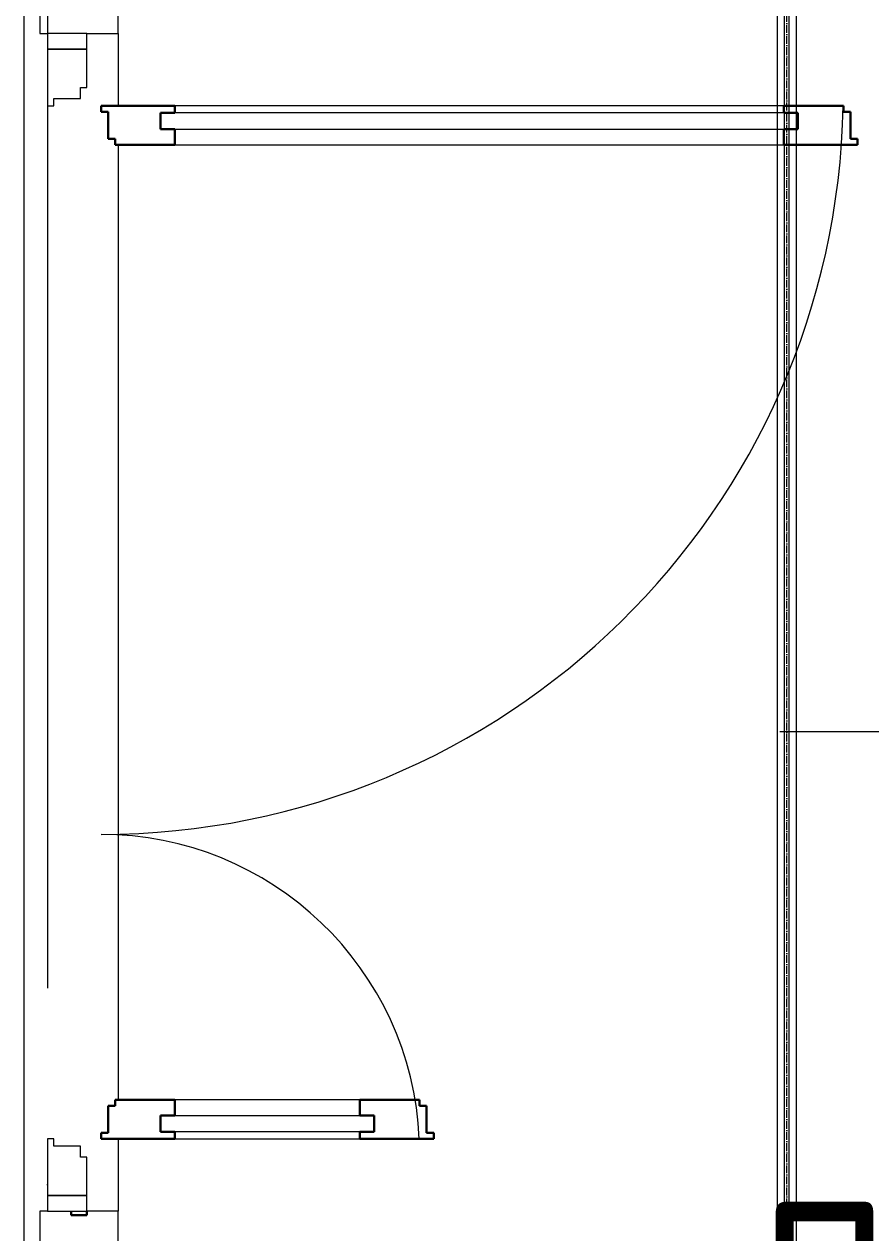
# Model space of a CAD drawing. Header units: millimetres. Extents: x -88595 to 880822, y -1054509 to -148035.
# Drawn here: x 178933 to 180012, y -272814 to -271275 of the extents above; entities that cross this region are included whole.
import ezdxf

# ---------------------------------------------------------------- set-up
doc = ezdxf.new("R2010")
doc.units = ezdxf.units.MM
doc.linetypes.add('$0$ADSK_Осевая', pattern=[14, 10, -2, 0, -2])
doc.linetypes.add('ADSK_Линия сетки', pattern=[25, 20, -2.5, 0, -2.5])
for name, color, linetype, lineweight in [('Аннотация', 7, 'Continuous', 20), ('Витраж', 7, 'Continuous', 9), ('Двери', 7, 'Continuous', 9), ('Изоляция', 7, 'Continuous', 18), ('Марки', 7, 'Continuous', 20), ('Оборудование', 7, 'Continuous', 18), ('Оси', 7, 'Continuous', 9), ('Стены наружные', 7, 'Continuous', 18), ('Стены разрез', 7, 'Continuous', 30), ('Трубопровод', 7, 'Continuous', 18)]:
    doc.layers.add(name, color=color, linetype=linetype, lineweight=lineweight)
doc.layers.add('Двери открывание', color=7, linetype='Continuous', lineweight=9, true_color=0xc0c0c0)
doc.styles.add('$1$GOST Common', font='GOST_Common.ttf', dxfattribs={"width": 0.9, "height": 250})

# ---------------------------------------------------------------- blocks, each defined once
blk = doc.blocks.new('1 этаж')
at = {"layer": 'Витраж', "lineweight": 18, "extrusion": (0, 0, -1)}
for p, q in [((215082.7, 657077.6), (215082.7, 657027.6)), ((215182.7, 657027.6), (215182.7, 657077.6)), ((215082.7, 657027.6), (215092.7, 657027.6)), ((215142.7, 657027.6), (215182.7, 657027.6)), ((215082.7, 655527.6), (215082.7, 655477.6)), ((215092.7, 655527.6), (215082.7, 655527.6)), ((215182.7, 655527.6), (215142.7, 655527.6)), ((215182.7, 655477.6), (215182.7, 655527.6))]:
    blk.add_line(p, q, dxfattribs=at)
at = {"layer": 'Двери'}
for p, q in [((215142.7, 657027.6), (215092.7, 657027.6)), ((215092.7, 657027.6), (215092.7, 657007.6)), ((215142.7, 657007.6), (215142.7, 657027.6)), ((215092.7, 657007.6), (215142.7, 657007.6)), ((215142.7, 657007.6), (215092.7, 657007.6)), ((215092.7, 657007.6), (215092.7, 656935.6)), ((215142.7, 656958.6), (215142.7, 657007.6)), ((215100.7, 656935.6), (215100.7, 656944.6)), ((215100.7, 656944.6), (215134.7, 656944.6)), ((215134.7, 656944.6), (215134.7, 656958.6)), ((215134.7, 656958.6), (215142.7, 656958.6)), ((215092.7, 656935.6), (215100.7, 656935.6)), ((216030.7, 656935.6), (215254.7, 656935.6)), ((215236.7, 656926.6), (215236.7, 656905.6)), ((216048.7, 656926.6), (215236.7, 656926.6)), ((216048.7, 656905.6), (216048.7, 656926.6)), ((215236.7, 656905.6), (216048.7, 656905.6)), ((215254.7, 656885.6), (216030.7, 656885.6)), ((215490.7, 655669.6), (215254.7, 655669.6)), ((215236.7, 655649.6), (215508.7, 655649.6)), ((215236.7, 655628.6), (215236.7, 655649.6)), ((215508.7, 655649.6), (215508.7, 655628.6)), ((215508.7, 655628.6), (215236.7, 655628.6)), ((215100.7, 655619.6), (215092.7, 655619.6)), ((215092.7, 655619.6), (215092.7, 655547.6)), ((215100.7, 655610.6), (215100.7, 655619.6)), ((215134.7, 655610.6), (215100.7, 655610.6)), ((215134.7, 655596.6), (215134.7, 655610.6)), ((215254.7, 655619.6), (215490.7, 655619.6)), ((215142.7, 655596.6), (215134.7, 655596.6)), ((215142.7, 655547.6), (215142.7, 655596.6)), ((215142.7, 655547.6), (215092.7, 655547.6)), ((215092.7, 655547.6), (215092.7, 655527.6)), ((215092.7, 655547.6), (215142.7, 655547.6)), ((215142.7, 655527.6), (215142.7, 655547.6)), ((215092.7, 655527.6), (215142.7, 655527.6))]:
    blk.add_line(p, q, dxfattribs=at)
at = {"layer": 'Двери', "lineweight": 30}
for p, q in [((215254.7, 656935.6), (215160.7, 656935.6)), ((215160.7, 656935.6), (215160.7, 656927.6)), ((215254.7, 656926.6), (215254.7, 656935.6)), ((216106.7, 656935.6), (216030.7, 656935.6)), ((216030.7, 656926.6), (216030.7, 656935.6)), ((216106.7, 656927.6), (216106.7, 656935.6)), ((215160.7, 656927.6), (215169.7, 656927.6)), ((215169.7, 656927.6), (215169.7, 656893.6)), ((215236.7, 656926.6), (215254.7, 656926.6)), ((215236.7, 656905.6), (215236.7, 656926.6)), ((216048.7, 656926.6), (216030.7, 656926.6)), ((216048.7, 656905.6), (216048.7, 656926.6)), ((216115.7, 656927.6), (216106.7, 656927.6)), ((216115.7, 656893.6), (216115.7, 656927.6)), ((215254.7, 656905.6), (215236.7, 656905.6)), ((215254.7, 656885.6), (215254.7, 656905.6)), ((216030.7, 656905.6), (216048.7, 656905.6)), ((216030.7, 656885.6), (216030.7, 656905.6)), ((215169.7, 656893.6), (215178.7, 656893.6)), ((215178.7, 656893.6), (215178.7, 656885.6)), ((215178.7, 656885.6), (215254.7, 656885.6)), ((216030.7, 656885.6), (216124.7, 656885.6)), ((216124.7, 656893.6), (216115.7, 656893.6)), ((216124.7, 656885.6), (216124.7, 656893.6)), ((215254.7, 655669.6), (215178.7, 655669.6)), ((215178.7, 655669.6), (215178.7, 655661.6)), ((215254.7, 655669.6), (215254.7, 655649.6)), ((215566.7, 655669.6), (215490.7, 655669.6)), ((215490.7, 655669.6), (215490.7, 655649.6)), ((215566.7, 655661.6), (215566.7, 655669.6)), ((215169.7, 655661.6), (215169.7, 655627.6)), ((215178.7, 655661.6), (215169.7, 655661.6)), ((215575.7, 655661.6), (215566.7, 655661.6)), ((215575.7, 655627.6), (215575.7, 655661.6)), ((215254.7, 655649.6), (215236.7, 655649.6)), ((215236.7, 655649.6), (215236.7, 655628.6)), ((215490.7, 655649.6), (215508.7, 655649.6)), ((215508.7, 655649.6), (215508.7, 655628.6)), ((215169.7, 655627.6), (215160.7, 655627.6)), ((215160.7, 655627.6), (215160.7, 655619.6)), ((215236.7, 655628.6), (215254.7, 655628.6)), ((215254.7, 655628.6), (215254.7, 655619.6)), ((215490.7, 655628.6), (215490.7, 655619.6)), ((215508.7, 655628.6), (215490.7, 655628.6)), ((215584.7, 655627.6), (215575.7, 655627.6)), ((215584.7, 655619.6), (215584.7, 655627.6)), ((215160.7, 655619.6), (215254.7, 655619.6)), ((215490.7, 655619.6), (215584.7, 655619.6))]:
    blk.add_line(p, q, dxfattribs=at)
at = {"layer": 'Двери открывание'}
for centre, radius, start, end in [((215160.7, 656953.6), 946, 270, 358.9097), ((215160.7, 655601.6), 406, 2.541, 90)]:
    blk.add_arc(centre, radius, start, end, dxfattribs=at)
at = {"layer": 'Оси', "linetype": 'ADSK_Линия сетки', "ltscale": 100}
blk.add_line((215092.7, 697813.2), (215092.7, 631836.5), dxfattribs=at)
at = {"layer": 'Стены наружные'}
for p, q in [((215062.7, 655477.6), (215062.7, 659077.6)), ((215182.7, 657027.6), (215182.7, 656935.6)), ((215182.7, 656885.6), (215182.7, 655669.6)), ((215182.7, 655619.6), (215182.7, 655527.6))]:
    blk.add_line(p, q, dxfattribs=at)
at = {"layer": 'Стены разрез'}
for p, q in [((215122.7, 655527.6), (215122.7, 655522.6)), ((215122.7, 655522.6), (215142.7, 655522.6)), ((215142.7, 655522.6), (215142.7, 655527.6))]:
    blk.add_line(p, q, dxfattribs=at)

msp = doc.modelspace()

# ---------------------------------------------------------------- linework, layer by layer
at = {"layer": 'Изоляция', "color": 190, "true_color": 0x8000ff}
for p, q in [((179893, -268309.5), (179893, -273457.6)), ((179917.3, -273457.6), (179917.3, -268309.5))]:
    msp.add_line(p, q, dxfattribs=at)
at = {"layer": 'Марки'}
msp.add_line((179896.4, -272175.8), (180263.1, -272175.8), dxfattribs=at)
at = {"layer": 'Трубопровод', "color": 190, "true_color": 0x8000ff}
for p, q in [((179902, -268309.5), (179902, -273457.6)), ((179908.3, -273457.6), (179908.3, -268309.5))]:
    msp.add_line(p, q, dxfattribs=at)
at = {"layer": 'Трубопровод', "color": 190, "linetype": '$0$ADSK_Осевая', "true_color": 0x8000ff}
msp.add_line((179905.1, -273457.6), (179905.1, -268309.5), dxfattribs=at)
msp.add_line((179905.1, -273457.6), (179905.1, -268309.5), dxfattribs=at)

# ---------------------------------------------------------------- block references
at = {"layer": 'Оборудование', "color": 5, "true_color": 0x0000ff}
msp.add_blockref('1 этаж', (-36129.5, -928314.5), dxfattribs=at)

# ---------------------------------------------------------------- texts
at = {"layer": 'Аннотация', "lineweight": 9, "insert": (179870, -272700.3), "char_height": 250, "width": 974.05, "attachment_point": 1, "style": '$1$GOST Common'}
msp.add_mtext('подкл', dxfattribs=at)

doc.saveas('drawing.dxf')
